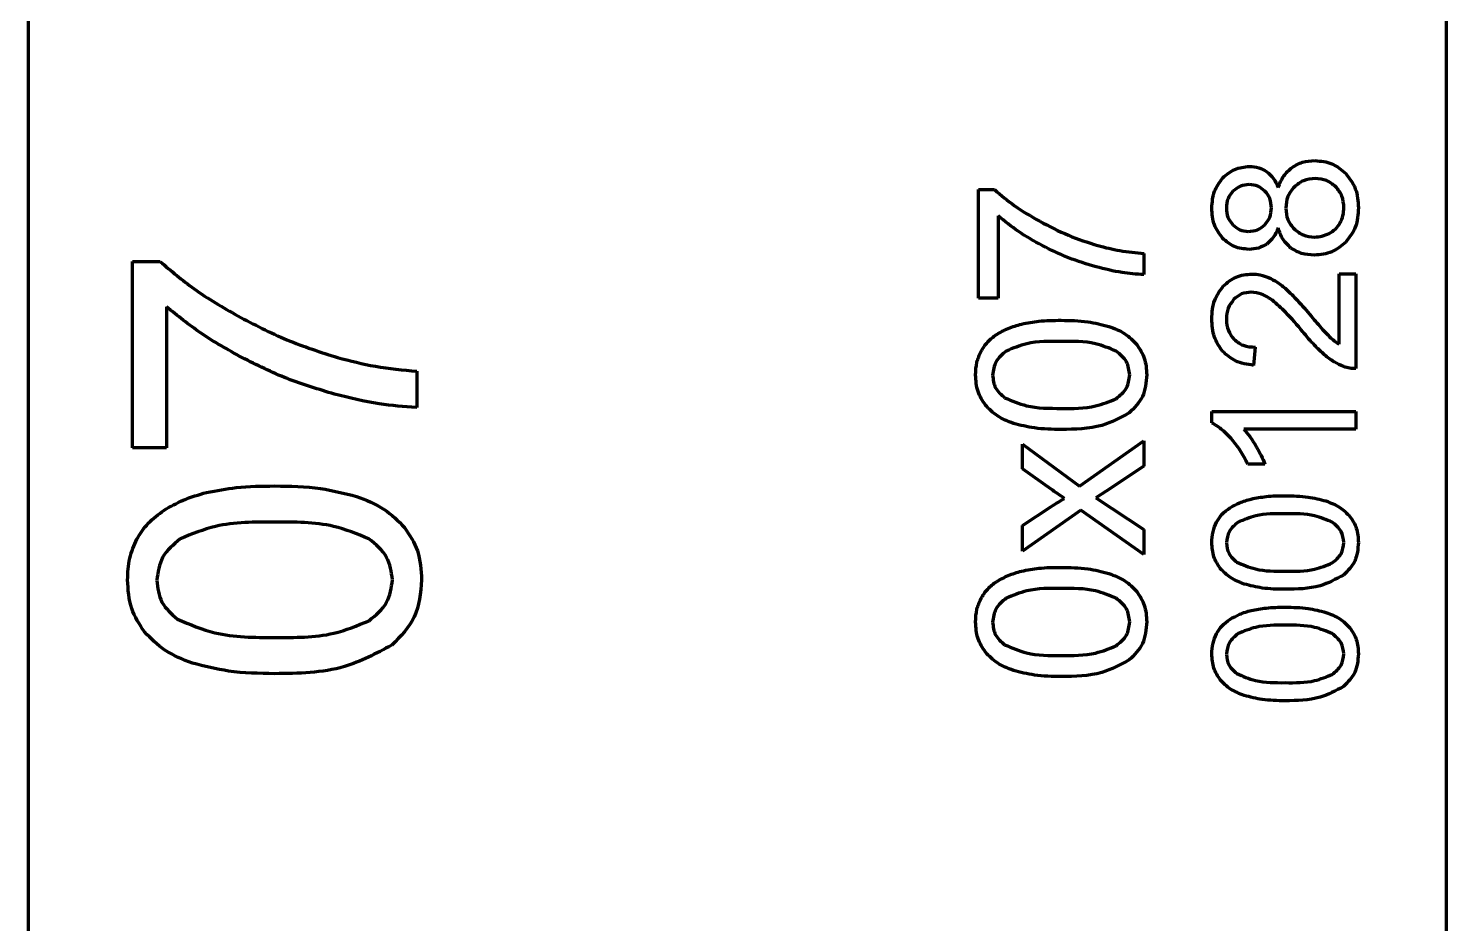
# Model space of a CAD drawing. Header units: millimetres. Extents: x 0 to 1189, y 0 to 841.
# Drawn here: x 372.85 to 402.85, y 246.63 to 265.58 of the extents above; entities that cross this region are included whole.
import ezdxf

# ---------------------------------------------------------------- set-up
doc = ezdxf.new("R2010")
doc.units = ezdxf.units.MM
doc.header["$LTSCALE"] = 0.75
doc.layers.add('Visible', color=7, linetype='Continuous', lineweight=70)

msp = doc.modelspace()

# ---------------------------------------------------------------- linework, layer by layer
at = {"layer": 'Visible', "extrusion": (-1e-16, -1, 0)}
for p, q in [((372.852, 123.899), (372.852, 673.232)), ((402.852, 123.899), (402.852, 673.232)), ((392.949, 259.873), (392.949, 262.167)), ((392.949, 262.167), (393.288, 262.167)), ((393.367, 261.609), (393.367, 259.873)), ((396.447, 260.816), (396.447, 260.368)), ((375.054, 256.705), (375.054, 260.648)), ((375.054, 260.648), (375.636, 260.648)), ((400.576, 258.896), (400.576, 260.385)), ((400.576, 260.385), (400.935, 260.385)), ((400.935, 260.385), (400.935, 258.378)), ((393.367, 259.873), (392.949, 259.873)), ((375.773, 259.688), (375.773, 256.705)), ((398.804, 258.832), (398.764, 258.448)), ((381.066, 258.325), (381.066, 257.557)), ((397.886, 257.231), (397.886, 257.471)), ((397.886, 257.471), (400.935, 257.471)), ((400.935, 257.471), (400.935, 257.098)), ((395.089, 255.894), (396.447, 256.849)), ((396.447, 256.849), (396.447, 256.314)), ((400.935, 257.098), (398.559, 257.098)), ((375.773, 256.705), (375.054, 256.705)), ((393.88, 256.261), (393.88, 256.781)), ((393.88, 256.781), (395.089, 255.894)), ((394.487, 255.828), (393.88, 256.261)), ((396.447, 256.314), (395.65, 255.787)), ((399.009, 256.353), (398.648, 256.353)), ((395.65, 255.787), (395.434, 255.647)), ((395.434, 255.647), (396.447, 254.973)), ((393.88, 255.06), (394.482, 255.454)), ((395.113, 255.384), (393.88, 254.516)), ((396.447, 254.446), (395.113, 255.384)), ((393.88, 254.516), (393.88, 255.06)), ((396.447, 254.973), (396.447, 254.446))]:
    msp.add_line(p, q, dxfattribs=at)
at = {"layer": 'Visible'}
for points, knots in [([(398.117, 262.415), (398.198, 262.485), (398.359, 262.626), (398.573, 262.647), (398.679, 262.657)], [0, 0, 0, 0, 0.03139815, 0.06261775, 0.06261775, 0.06261775, 0.06261775]), ([(398.679, 262.657), (398.747, 262.653), (398.878, 262.645), (398.992, 262.578), (399.047, 262.546)], [0, 0, 0, 0, 0.01994628, 0.03887671, 0.03887671, 0.03887671, 0.03887671]), ([(399.047, 262.546), (399.097, 262.502), (399.203, 262.409), (399.259, 262.279), (399.288, 262.21)], [0, 0, 0, 0, 0.01966084, 0.04188171, 0.04188171, 0.04188171, 0.04188171]), ([(399.288, 262.21), (399.322, 262.296), (399.386, 262.462), (399.519, 262.579), (399.582, 262.635)], [0, 0, 0, 0, 0.02734896, 0.05241179, 0.05241179, 0.05241179, 0.05241179]), ([(399.582, 262.635), (399.655, 262.678), (399.804, 262.766), (399.977, 262.776), (400.067, 262.781)], [0, 0, 0, 0, 0.02481162, 0.05126395, 0.05126395, 0.05126395, 0.05126395]), ([(400.067, 262.781), (400.191, 262.77), (400.439, 262.748), (400.627, 262.586), (400.721, 262.506)], [0, 0, 0, 0, 0.03648558, 0.07259567, 0.07259567, 0.07259567, 0.07259567]), ([(400.721, 262.506), (400.799, 262.404), (400.96, 262.19), (400.978, 261.921), (400.986, 261.781)], [0, 0, 0, 0, 0.03758442, 0.07871515, 0.07871515, 0.07871515, 0.07871515]), ([(397.886, 261.775), (397.894, 261.899), (397.908, 262.135), (398.05, 262.324), (398.117, 262.415)], [0, 0, 0, 0, 0.03634299, 0.06936448, 0.06936448, 0.06936448, 0.06936448]), ([(398.677, 262.274), (398.612, 262.268), (398.482, 262.257), (398.382, 262.173), (398.332, 262.132)], [0, 0, 0, 0, 0.01920318, 0.03809527, 0.03809527, 0.03809527, 0.03809527]), ([(399.01, 262.136), (398.962, 262.176), (398.865, 262.257), (398.74, 262.268), (398.677, 262.274)], [0, 0, 0, 0, 0.01828937, 0.03676101, 0.03676101, 0.03676101, 0.03676101]), ([(399.626, 262.221), (399.574, 262.157), (399.47, 262.025), (399.456, 261.858), (399.45, 261.773)], [0, 0, 0, 0, 0.02410481, 0.04916607, 0.04916607, 0.04916607, 0.04916607]), ([(400.071, 262.4), (399.986, 262.393), (399.818, 262.38), (399.689, 262.273), (399.626, 262.221)], [0, 0, 0, 0, 0.02499863, 0.04903833, 0.04903833, 0.04903833, 0.04903833]), ([(400.508, 262.226), (400.446, 262.277), (400.319, 262.381), (400.155, 262.394), (400.071, 262.4)], [0, 0, 0, 0, 0.02347934, 0.04804731, 0.04804731, 0.04804731, 0.04804731]), ([(400.68, 261.785), (400.673, 261.869), (400.661, 262.034), (400.558, 262.163), (400.508, 262.226)], [0, 0, 0, 0, 0.02476288, 0.04832931, 0.04832931, 0.04832931, 0.04832931]), ([(393.288, 262.167), (393.425, 262.051), (393.723, 261.797), (394.062, 261.602), (394.245, 261.496)], [0, 0, 0, 0, 0.0538013, 0.1171129, 0.1171129, 0.1171129, 0.1171129]), ([(398.332, 262.132), (398.292, 262.081), (398.209, 261.978), (398.198, 261.846), (398.193, 261.779)], [0, 0, 0, 0, 0.01906374, 0.03876677, 0.03876677, 0.03876677, 0.03876677]), ([(399.145, 261.783), (399.14, 261.851), (399.131, 261.982), (399.049, 262.086), (399.01, 262.136)], [0, 0, 0, 0, 0.01988893, 0.03860943, 0.03860943, 0.03860943, 0.03860943]), ([(394.295, 260.984), (394.122, 261.08), (393.796, 261.262), (393.505, 261.497), (393.367, 261.609)], [0, 0, 0, 0, 0.0590495, 0.1119897, 0.1119897, 0.1119897, 0.1119897]), ([(398.112, 261.141), (398.046, 261.23), (397.907, 261.418), (397.893, 261.652), (397.886, 261.775)], [0, 0, 0, 0, 0.03250957, 0.06857658, 0.06857658, 0.06857658, 0.06857658]), ([(398.193, 261.779), (398.198, 261.711), (398.208, 261.579), (398.289, 261.475), (398.329, 261.425)], [0, 0, 0, 0, 0.0198168, 0.03873165, 0.03873165, 0.03873165, 0.03873165]), ([(399.009, 261.423), (399.048, 261.474), (399.131, 261.579), (399.14, 261.713), (399.145, 261.783)], [0, 0, 0, 0, 0.01895835, 0.03933655, 0.03933655, 0.03933655, 0.03933655]), ([(399.45, 261.773), (399.456, 261.689), (399.469, 261.526), (399.573, 261.399), (399.624, 261.337)], [0, 0, 0, 0, 0.02444069, 0.04794143, 0.04794143, 0.04794143, 0.04794143]), ([(400.598, 261.464), (400.622, 261.515), (400.67, 261.616), (400.677, 261.729), (400.68, 261.785)], [0, 0, 0, 0, 0.01665297, 0.03339873, 0.03339873, 0.03339873, 0.03339873]), ([(400.986, 261.781), (400.977, 261.641), (400.96, 261.372), (400.798, 261.158), (400.72, 261.056)], [0, 0, 0, 0, 0.04113491, 0.07876054, 0.07876054, 0.07876054, 0.07876054]), ([(394.245, 261.496), (394.444, 261.392), (394.839, 261.186), (395.263, 261.05), (395.473, 260.982)], [0, 0, 0, 0, 0.0673458, 0.1333396, 0.1333396, 0.1333396, 0.1333396]), ([(398.329, 261.425), (398.377, 261.384), (398.471, 261.302), (398.595, 261.29), (398.656, 261.284)], [0, 0, 0, 0, 0.01835837, 0.0364128, 0.0364128, 0.0364128, 0.0364128]), ([(398.656, 261.284), (398.724, 261.289), (398.856, 261.299), (398.959, 261.382), (399.009, 261.423)], [0, 0, 0, 0, 0.01987683, 0.03866025, 0.03866025, 0.03866025, 0.03866025]), ([(399.288, 261.358), (399.259, 261.287), (399.204, 261.154), (399.096, 261.059), (399.046, 261.015)], [0, 0, 0, 0, 0.02266995, 0.04255108, 0.04255108, 0.04255108, 0.04255108]), ([(399.56, 260.931), (399.499, 260.988), (399.371, 261.106), (399.316, 261.272), (399.288, 261.358)], [0, 0, 0, 0, 0.02476946, 0.05146119, 0.05146119, 0.05146119, 0.05146119]), ([(399.624, 261.337), (399.686, 261.286), (399.813, 261.184), (399.976, 261.17), (400.059, 261.164)], [0, 0, 0, 0, 0.02347937, 0.047788, 0.047788, 0.047788, 0.047788]), ([(400.367, 261.239), (400.414, 261.268), (400.509, 261.325), (400.568, 261.417), (400.598, 261.464)], [0, 0, 0, 0, 0.01622725, 0.0326044, 0.0326044, 0.0326044, 0.0326044]), ([(398.669, 260.903), (398.563, 260.913), (398.352, 260.932), (398.192, 261.071), (398.112, 261.141)], [0, 0, 0, 0, 0.03107263, 0.06197427, 0.06197427, 0.06197427, 0.06197427]), ([(399.046, 261.015), (398.99, 260.982), (398.873, 260.914), (398.739, 260.907), (398.669, 260.903)], [0, 0, 0, 0, 0.01922046, 0.03981136, 0.03981136, 0.03981136, 0.03981136]), ([(400.72, 261.056), (400.625, 260.976), (400.434, 260.813), (400.183, 260.792), (400.057, 260.781)], [0, 0, 0, 0, 0.03634401, 0.07346538, 0.07346538, 0.07346538, 0.07346538]), ([(400.059, 261.164), (400.112, 261.167), (400.219, 261.174), (400.317, 261.217), (400.367, 261.239)], [0, 0, 0, 0, 0.01580189, 0.03199742, 0.03199742, 0.03199742, 0.03199742]), ([(395.437, 260.533), (395.241, 260.591), (394.847, 260.708), (394.479, 260.892), (394.295, 260.984)], [0, 0, 0, 0, 0.0612358, 0.1230105, 0.1230105, 0.1230105, 0.1230105]), ([(395.473, 260.982), (395.628, 260.943), (395.948, 260.86), (396.277, 260.831), (396.447, 260.816)], [0, 0, 0, 0, 0.04780977, 0.098989, 0.098989, 0.098989, 0.098989]), ([(400.057, 260.781), (399.963, 260.786), (399.786, 260.795), (399.633, 260.887), (399.56, 260.931)], [0, 0, 0, 0, 0.02746662, 0.05253248, 0.05253248, 0.05253248, 0.05253248]), ([(375.636, 260.648), (375.871, 260.448), (376.383, 260.012), (376.966, 259.676), (377.281, 259.495)], [0, 0, 0, 0, 0.0924683, 0.2012817, 0.2012817, 0.2012817, 0.2012817]), ([(396.447, 260.368), (396.293, 260.379), (395.951, 260.403), (395.619, 260.487), (395.437, 260.533)], [0, 0, 0, 0, 0.0463906, 0.1025578, 0.1025578, 0.1025578, 0.1025578]), ([(397.886, 259.434), (397.893, 259.569), (397.907, 259.824), (398.058, 260.03), (398.128, 260.126)], [0, 0, 0, 0, 0.0396095, 0.07471133, 0.07471133, 0.07471133, 0.07471133]), ([(398.128, 260.126), (398.214, 260.2), (398.387, 260.35), (398.615, 260.37), (398.729, 260.381)], [0, 0, 0, 0, 0.03318331, 0.06672378, 0.06672378, 0.06672378, 0.06672378]), ([(398.729, 260.381), (398.79, 260.378), (398.913, 260.371), (399.029, 260.328), (399.087, 260.306)], [0, 0, 0, 0, 0.01816613, 0.03678525, 0.03678525, 0.03678525, 0.03678525]), ([(399.087, 260.306), (399.149, 260.275), (399.283, 260.208), (399.397, 260.111), (399.458, 260.059)], [0, 0, 0, 0, 0.02061183, 0.04471862, 0.04471862, 0.04471862, 0.04471862]), ([(398.347, 259.839), (398.302, 259.781), (398.21, 259.659), (398.2, 259.506), (398.195, 259.426)], [0, 0, 0, 0, 0.0215281, 0.04490668, 0.04490668, 0.04490668, 0.04490668]), ([(398.721, 259.998), (398.65, 259.991), (398.508, 259.978), (398.401, 259.885), (398.347, 259.839)], [0, 0, 0, 0, 0.0208066, 0.04151275, 0.04151275, 0.04151275, 0.04151275]), ([(399.169, 259.824), (399.095, 259.874), (398.958, 259.967), (398.795, 259.988), (398.721, 259.998)], [0, 0, 0, 0, 0.02650137, 0.04870385, 0.04870385, 0.04870385, 0.04870385]), ([(399.812, 259.155), (399.695, 259.297), (399.498, 259.537), (399.264, 259.741), (399.169, 259.824)], [0, 0, 0, 0, 0.05516417, 0.09293459, 0.09293459, 0.09293459, 0.09293459]), ([(399.458, 260.059), (399.536, 259.983), (399.724, 259.801), (399.893, 259.601), (399.992, 259.484)], [0, 0, 0, 0, 0.03260303, 0.07851528, 0.07851528, 0.07851528, 0.07851528]), ([(377.366, 258.614), (377.07, 258.779), (376.509, 259.093), (376.009, 259.497), (375.773, 259.688)], [0, 0, 0, 0, 0.1014883, 0.1924764, 0.1924764, 0.1924764, 0.1924764]), ([(377.281, 259.495), (377.624, 259.316), (378.302, 258.961), (379.031, 258.728), (379.392, 258.612)], [0, 0, 0, 0, 0.1157471, 0.2291705, 0.2291705, 0.2291705, 0.2291705]), ([(393.335, 259.102), (393.413, 259.147), (393.58, 259.242), (393.764, 259.294), (393.862, 259.322)], [0, 0, 0, 0, 0.02705955, 0.05729505, 0.05729505, 0.05729505, 0.05729505]), ([(393.862, 259.322), (393.983, 259.345), (394.26, 259.398), (394.541, 259.4), (394.7, 259.401)], [0, 0, 0, 0, 0.03696178, 0.08429648, 0.08429648, 0.08429648, 0.08429648]), ([(394.7, 259.401), (394.888, 259.399), (395.229, 259.394), (395.559, 259.311), (395.706, 259.273)], [0, 0, 0, 0, 0.0564493, 0.10181, 0.10181, 0.10181, 0.10181]), ([(395.706, 259.273), (395.825, 259.228), (396.049, 259.141), (396.219, 258.971), (396.299, 258.89)], [0, 0, 0, 0, 0.03753988, 0.07125827, 0.07125827, 0.07125827, 0.07125827]), ([(398.111, 258.745), (398.045, 258.842), (397.905, 259.05), (397.893, 259.301), (397.886, 259.434)], [0, 0, 0, 0, 0.03448185, 0.07377027, 0.07377027, 0.07377027, 0.07377027]), ([(398.195, 259.426), (398.2, 259.342), (398.21, 259.182), (398.309, 259.055), (398.356, 258.995)], [0, 0, 0, 0, 0.02456592, 0.0469713, 0.0469713, 0.0469713, 0.0469713]), ([(399.992, 259.484), (400.07, 259.391), (400.193, 259.244), (400.325, 259.105), (400.374, 259.053)], [0, 0, 0, 0, 0.03629636, 0.05759706, 0.05759706, 0.05759706, 0.05759706]), ([(393.004, 258.746), (393.047, 258.815), (393.134, 258.955), (393.267, 259.052), (393.335, 259.102)], [0, 0, 0, 0, 0.02413348, 0.04898112, 0.04898112, 0.04898112, 0.04898112]), ([(394.7, 258.954), (394.453, 258.957), (394.05, 258.961), (393.68, 258.809), (393.537, 258.75)], [0, 0, 0, 0, 0.0730065, 0.1190832, 0.1190832, 0.1190832, 0.1190832]), ([(395.86, 258.75), (395.716, 258.809), (395.347, 258.96), (394.945, 258.957), (394.7, 258.954)], [0, 0, 0, 0, 0.0461337, 0.1188387, 0.1188387, 0.1188387, 0.1188387]), ([(398.356, 258.995), (398.418, 258.948), (398.549, 258.847), (398.715, 258.837), (398.804, 258.832)], [0, 0, 0, 0, 0.02278253, 0.04859981, 0.04859981, 0.04859981, 0.04859981]), ([(400.272, 258.667), (400.199, 258.734), (400.035, 258.887), (399.892, 259.059), (399.812, 259.155)], [0, 0, 0, 0, 0.02975268, 0.06709219, 0.06709219, 0.06709219, 0.06709219]), ([(400.374, 259.053), (400.407, 259.023), (400.471, 258.966), (400.542, 258.919), (400.576, 258.896)], [0, 0, 0, 0, 0.01330721, 0.02563806, 0.02563806, 0.02563806, 0.02563806]), ([(379.33, 257.839), (378.993, 257.939), (378.316, 258.14), (377.684, 258.456), (377.366, 258.614)], [0, 0, 0, 0, 0.1052458, 0.2114178, 0.2114178, 0.2114178, 0.2114178]), ([(379.392, 258.612), (379.658, 258.544), (380.208, 258.402), (380.774, 258.351), (381.066, 258.325)], [0, 0, 0, 0, 0.0821706, 0.1701321, 0.1701321, 0.1701321, 0.1701321]), ([(392.889, 258.246), (392.893, 258.336), (392.9, 258.51), (392.97, 258.67), (393.004, 258.746)], [0, 0, 0, 0, 0.02692746, 0.05173875, 0.05173875, 0.05173875, 0.05173875]), ([(393.537, 258.75), (393.453, 258.68), (393.292, 258.546), (393.263, 258.34), (393.249, 258.241)], [0, 0, 0, 0, 0.03148982, 0.06035275, 0.06035275, 0.06035275, 0.06035275]), ([(396.15, 258.246), (396.136, 258.343), (396.106, 258.548), (395.944, 258.681), (395.86, 258.75)], [0, 0, 0, 0, 0.02852723, 0.06005392, 0.06005392, 0.06005392, 0.06005392]), ([(396.299, 258.89), (396.36, 258.797), (396.487, 258.601), (396.501, 258.368), (396.508, 258.246)], [0, 0, 0, 0, 0.03284543, 0.06879529, 0.06879529, 0.06879529, 0.06879529]), ([(398.764, 258.448), (398.633, 258.468), (398.385, 258.504), (398.198, 258.668), (398.111, 258.745)], [0, 0, 0, 0, 0.03891672, 0.0731225, 0.0731225, 0.0731225, 0.0731225]), ([(400.676, 258.422), (400.606, 258.452), (400.461, 258.516), (400.337, 258.615), (400.272, 258.667)], [0, 0, 0, 0, 0.02265836, 0.04743641, 0.04743641, 0.04743641, 0.04743641]), ([(400.935, 258.378), (400.89, 258.379), (400.802, 258.38), (400.718, 258.408), (400.676, 258.422)], [0, 0, 0, 0, 0.01323248, 0.02638369, 0.02638369, 0.02638369, 0.02638369]), ([(393.097, 257.604), (393.036, 257.697), (392.909, 257.892), (392.896, 258.124), (392.889, 258.246)], [0, 0, 0, 0, 0.03274909, 0.06851516, 0.06851516, 0.06851516, 0.06851516]), ([(393.249, 258.241), (393.26, 258.146), (393.282, 257.953), (393.429, 257.826), (393.503, 257.762)], [0, 0, 0, 0, 0.02769224, 0.05597181, 0.05597181, 0.05597181, 0.05597181]), ([(395.861, 257.742), (395.945, 257.811), (396.106, 257.943), (396.136, 258.148), (396.15, 258.246)], [0, 0, 0, 0, 0.03146419, 0.05998375, 0.05998375, 0.05998375, 0.05998375]), ([(396.508, 258.246), (396.494, 258.085), (396.467, 257.773), (396.248, 257.55), (396.14, 257.441)], [0, 0, 0, 0, 0.04666469, 0.09101807, 0.09101807, 0.09101807, 0.09101807]), ([(381.066, 257.557), (380.801, 257.575), (380.213, 257.616), (379.642, 257.76), (379.33, 257.839)], [0, 0, 0, 0, 0.0797315, 0.1762659, 0.1762659, 0.1762659, 0.1762659]), ([(393.503, 257.762), (393.655, 257.697), (394.035, 257.535), (394.45, 257.537), (394.7, 257.538)], [0, 0, 0, 0, 0.0491003, 0.1228677, 0.1228677, 0.1228677, 0.1228677]), ([(394.7, 257.538), (394.946, 257.535), (395.348, 257.531), (395.718, 257.683), (395.861, 257.742)], [0, 0, 0, 0, 0.0728558, 0.1189609, 0.1189609, 0.1189609, 0.1189609]), ([(393.688, 257.22), (393.57, 257.265), (393.345, 257.352), (393.176, 257.523), (393.097, 257.604)], [0, 0, 0, 0, 0.03755124, 0.07122186, 0.07122186, 0.07122186, 0.07122186]), ([(396.14, 257.441), (395.95, 257.339), (395.503, 257.1), (394.993, 257.094), (394.7, 257.09)], [0, 0, 0, 0, 0.063809, 0.1501974, 0.1501974, 0.1501974, 0.1501974]), ([(394.7, 257.09), (394.509, 257.093), (394.167, 257.097), (393.835, 257.182), (393.688, 257.22)], [0, 0, 0, 0, 0.0568131, 0.1023112, 0.1023112, 0.1023112, 0.1023112]), ([(398.292, 256.899), (398.226, 256.97), (398.106, 257.099), (397.955, 257.19), (397.886, 257.231)], [0, 0, 0, 0, 0.02870716, 0.05263204, 0.05263204, 0.05263204, 0.05263204]), ([(398.648, 256.353), (398.597, 256.453), (398.498, 256.648), (398.36, 256.817), (398.292, 256.899)], [0, 0, 0, 0, 0.03351356, 0.06543015, 0.06543015, 0.06543015, 0.06543015]), ([(398.559, 257.098), (398.603, 257.047), (398.699, 256.937), (398.775, 256.812), (398.816, 256.745)], [0, 0, 0, 0, 0.02017344, 0.04373331, 0.04373331, 0.04373331, 0.04373331]), ([(398.816, 256.745), (398.855, 256.677), (398.928, 256.55), (398.983, 256.415), (399.009, 256.353)], [0, 0, 0, 0, 0.02358501, 0.04376026, 0.04376026, 0.04376026, 0.04376026]), ([(375.717, 255.379), (375.852, 255.456), (376.138, 255.62), (376.455, 255.71), (376.623, 255.757)], [0, 0, 0, 0, 0.04650728, 0.09847296, 0.09847296, 0.09847296, 0.09847296]), ([(376.623, 255.757), (376.831, 255.797), (377.306, 255.888), (377.79, 255.892), (378.062, 255.895)], [0, 0, 0, 0, 0.0635261, 0.1448801, 0.1448801, 0.1448801, 0.1448801]), ([(378.062, 255.895), (378.387, 255.89), (378.973, 255.882), (379.54, 255.738), (379.793, 255.674)], [0, 0, 0, 0, 0.0970192, 0.1749807, 0.1749807, 0.1749807, 0.1749807]), ([(379.793, 255.674), (379.996, 255.596), (380.382, 255.448), (380.673, 255.155), (380.811, 255.016)], [0, 0, 0, 0, 0.0645197, 0.1224714, 0.1224714, 0.1224714, 0.1224714]), ([(394.482, 255.454), (394.534, 255.487), (394.629, 255.549), (394.726, 255.607), (394.77, 255.633)], [0, 0, 0, 0, 0.01869445, 0.03387931, 0.03387931, 0.03387931, 0.03387931]), ([(394.77, 255.633), (394.719, 255.666), (394.624, 255.73), (394.531, 255.797), (394.487, 255.828)], [0, 0, 0, 0, 0.01818785, 0.03440349, 0.03440349, 0.03440349, 0.03440349]), ([(398.268, 255.431), (398.336, 255.469), (398.478, 255.551), (398.636, 255.596), (398.72, 255.619)], [0, 0, 0, 0, 0.02318198, 0.04908476, 0.04908476, 0.04908476, 0.04908476]), ([(398.72, 255.619), (398.824, 255.639), (399.06, 255.685), (399.302, 255.687), (399.437, 255.688)], [0, 0, 0, 0, 0.03166517, 0.07221685, 0.07221685, 0.07221685, 0.07221685]), ([(399.437, 255.688), (399.599, 255.686), (399.891, 255.682), (400.174, 255.61), (400.3, 255.578)], [0, 0, 0, 0, 0.04836014, 0.08722076, 0.08722076, 0.08722076, 0.08722076]), ([(375.148, 254.769), (375.221, 254.887), (375.372, 255.127), (375.601, 255.295), (375.717, 255.379)], [0, 0, 0, 0, 0.04147817, 0.08418369, 0.08418369, 0.08418369, 0.08418369]), ([(397.984, 255.126), (398.021, 255.186), (398.096, 255.305), (398.21, 255.389), (398.268, 255.431)], [0, 0, 0, 0, 0.02067518, 0.04196217, 0.04196217, 0.04196217, 0.04196217]), ([(399.437, 255.305), (399.226, 255.307), (398.881, 255.31), (398.564, 255.18), (398.441, 255.13)], [0, 0, 0, 0, 0.0625447, 0.1020186, 0.1020186, 0.1020186, 0.1020186]), ([(400.431, 255.13), (400.309, 255.18), (399.992, 255.31), (399.648, 255.307), (399.437, 255.305)], [0, 0, 0, 0, 0.0395227, 0.1018092, 0.1018092, 0.1018092, 0.1018092]), ([(400.3, 255.578), (400.401, 255.539), (400.594, 255.465), (400.739, 255.319), (400.807, 255.25)], [0, 0, 0, 0, 0.03216044, 0.06104703, 0.06104703, 0.06104703, 0.06104703]), ([(378.062, 255.126), (377.638, 255.13), (376.946, 255.137), (376.31, 254.876), (376.064, 254.775)], [0, 0, 0, 0, 0.1254761, 0.2046679, 0.2046679, 0.2046679, 0.2046679]), ([(380.057, 254.775), (379.81, 254.876), (379.175, 255.137), (378.485, 255.13), (378.062, 255.126)], [0, 0, 0, 0, 0.0792898, 0.2042478, 0.2042478, 0.2042478, 0.2042478]), ([(380.811, 255.016), (380.916, 254.855), (381.135, 254.52), (381.158, 254.118), (381.17, 253.908)], [0, 0, 0, 0, 0.0564514, 0.1182383, 0.1182383, 0.1182383, 0.1182383]), ([(397.886, 254.698), (397.889, 254.775), (397.896, 254.924), (397.956, 255.061), (397.984, 255.126)], [0, 0, 0, 0, 0.02306877, 0.04432462, 0.04432462, 0.04432462, 0.04432462]), ([(398.441, 255.13), (398.369, 255.07), (398.232, 254.955), (398.207, 254.778), (398.195, 254.694)], [0, 0, 0, 0, 0.02697733, 0.05170427, 0.05170427, 0.05170427, 0.05170427]), ([(400.68, 254.698), (400.668, 254.781), (400.642, 254.957), (400.504, 255.07), (400.431, 255.13)], [0, 0, 0, 0, 0.02443928, 0.05144826, 0.05144826, 0.05144826, 0.05144826]), ([(400.807, 255.25), (400.86, 255.17), (400.969, 255.002), (400.98, 254.802), (400.986, 254.698)], [0, 0, 0, 0, 0.02813869, 0.05893699, 0.05893699, 0.05893699, 0.05893699]), ([(374.95, 253.908), (374.957, 254.064), (374.97, 254.363), (375.09, 254.637), (375.148, 254.769)], [0, 0, 0, 0, 0.04628015, 0.08892326, 0.08892326, 0.08892326, 0.08892326]), ([(376.064, 254.775), (375.92, 254.655), (375.643, 254.425), (375.593, 254.07), (375.569, 253.9)], [0, 0, 0, 0, 0.0541214, 0.1037281, 0.1037281, 0.1037281, 0.1037281]), ([(380.555, 253.908), (380.531, 254.076), (380.479, 254.429), (380.202, 254.656), (380.057, 254.775)], [0, 0, 0, 0, 0.0490296, 0.1032145, 0.1032145, 0.1032145, 0.1032145]), ([(398.064, 254.148), (398.012, 254.228), (397.904, 254.395), (397.892, 254.594), (397.886, 254.698)], [0, 0, 0, 0, 0.02805617, 0.058697, 0.058697, 0.058697, 0.058697]), ([(398.195, 254.694), (398.204, 254.612), (398.223, 254.447), (398.349, 254.338), (398.412, 254.284)], [0, 0, 0, 0, 0.02372396, 0.04795108, 0.04795108, 0.04795108, 0.04795108]), ([(400.432, 254.266), (400.505, 254.325), (400.642, 254.439), (400.668, 254.614), (400.68, 254.698)], [0, 0, 0, 0, 0.02695542, 0.05138813, 0.05138813, 0.05138813, 0.05138813]), ([(400.986, 254.698), (400.975, 254.56), (400.952, 254.292), (400.763, 254.101), (400.672, 254.008)], [0, 0, 0, 0, 0.03997765, 0.07797524, 0.07797524, 0.07797524, 0.07797524]), ([(393.862, 254.093), (393.983, 254.116), (394.26, 254.169), (394.541, 254.171), (394.7, 254.172)], [0, 0, 0, 0, 0.03696178, 0.08429648, 0.08429648, 0.08429648, 0.08429648]), ([(394.7, 254.172), (394.888, 254.17), (395.229, 254.165), (395.559, 254.081), (395.706, 254.044)], [0, 0, 0, 0, 0.0564493, 0.10181, 0.10181, 0.10181, 0.10181]), ([(398.571, 253.819), (398.469, 253.858), (398.277, 253.932), (398.132, 254.079), (398.064, 254.148)], [0, 0, 0, 0, 0.0321702, 0.06101581, 0.06101581, 0.06101581, 0.06101581]), ([(398.412, 254.284), (398.542, 254.228), (398.868, 254.089), (399.224, 254.09), (399.437, 254.091)], [0, 0, 0, 0, 0.0420643, 0.1052609, 0.1052609, 0.1052609, 0.1052609]), ([(399.437, 254.091), (399.648, 254.089), (399.993, 254.085), (400.31, 254.215), (400.432, 254.266)], [0, 0, 0, 0, 0.0624156, 0.1019139, 0.1019139, 0.1019139, 0.1019139]), ([(375.308, 252.805), (375.203, 252.965), (374.985, 253.3), (374.962, 253.7), (374.95, 253.908)], [0, 0, 0, 0, 0.0562858, 0.1177568, 0.1177568, 0.1177568, 0.1177568]), ([(375.569, 253.9), (375.588, 253.737), (375.626, 253.406), (375.878, 253.188), (376.006, 253.077)], [0, 0, 0, 0, 0.04759457, 0.09619859, 0.09619859, 0.09619859, 0.09619859]), ([(380.059, 253.042), (380.203, 253.161), (380.479, 253.389), (380.531, 253.741), (380.555, 253.908)], [0, 0, 0, 0, 0.0540774, 0.1030939, 0.1030939, 0.1030939, 0.1030939]), ([(381.17, 253.908), (381.147, 253.633), (381.101, 253.095), (380.723, 252.712), (380.539, 252.525)], [0, 0, 0, 0, 0.0802025, 0.1564325, 0.1564325, 0.1564325, 0.1564325]), ([(393.004, 253.517), (393.047, 253.586), (393.134, 253.726), (393.267, 253.823), (393.335, 253.873)], [0, 0, 0, 0, 0.02413349, 0.04898112, 0.04898112, 0.04898112, 0.04898112]), ([(393.335, 253.873), (393.413, 253.917), (393.58, 254.012), (393.764, 254.065), (393.862, 254.093)], [0, 0, 0, 0, 0.02705958, 0.05729507, 0.05729507, 0.05729507, 0.05729507]), ([(395.706, 254.044), (395.825, 253.999), (396.049, 253.912), (396.219, 253.742), (396.299, 253.661)], [0, 0, 0, 0, 0.03753988, 0.07125828, 0.07125828, 0.07125828, 0.07125828]), ([(399.437, 253.708), (399.274, 253.71), (398.981, 253.714), (398.697, 253.786), (398.571, 253.819)], [0, 0, 0, 0, 0.04867179, 0.08765009, 0.08765009, 0.08765009, 0.08765009]), ([(400.672, 254.008), (400.509, 253.921), (400.126, 253.716), (399.689, 253.711), (399.437, 253.708)], [0, 0, 0, 0, 0.0546652, 0.1286742, 0.1286742, 0.1286742, 0.1286742]), ([(392.889, 253.017), (392.893, 253.107), (392.9, 253.281), (392.97, 253.441), (393.004, 253.517)], [0, 0, 0, 0, 0.02692746, 0.05173875, 0.05173875, 0.05173875, 0.05173875]), ([(393.537, 253.521), (393.453, 253.451), (393.292, 253.317), (393.263, 253.111), (393.249, 253.012)], [0, 0, 0, 0, 0.03148979, 0.06035273, 0.06035273, 0.06035273, 0.06035273]), ([(394.7, 253.725), (394.453, 253.728), (394.05, 253.732), (393.68, 253.58), (393.537, 253.521)], [0, 0, 0, 0, 0.0730065, 0.1190832, 0.1190832, 0.1190832, 0.1190832]), ([(395.86, 253.521), (395.716, 253.58), (395.347, 253.731), (394.945, 253.727), (394.7, 253.725)], [0, 0, 0, 0, 0.0461337, 0.1188387, 0.1188387, 0.1188387, 0.1188387]), ([(396.15, 253.017), (396.136, 253.114), (396.106, 253.319), (395.944, 253.451), (395.86, 253.521)], [0, 0, 0, 0, 0.0285272, 0.0600539, 0.0600539, 0.0600539, 0.0600539]), ([(396.299, 253.661), (396.36, 253.568), (396.487, 253.372), (396.501, 253.139), (396.508, 253.017)], [0, 0, 0, 0, 0.03284543, 0.06879529, 0.06879529, 0.06879529, 0.06879529]), ([(398.268, 253.072), (398.336, 253.11), (398.478, 253.192), (398.636, 253.237), (398.72, 253.26)], [0, 0, 0, 0, 0.02318197, 0.04908476, 0.04908476, 0.04908476, 0.04908476]), ([(398.72, 253.26), (398.824, 253.28), (399.06, 253.326), (399.302, 253.328), (399.437, 253.329)], [0, 0, 0, 0, 0.03166517, 0.07221684, 0.07221684, 0.07221684, 0.07221684]), ([(399.437, 253.329), (399.599, 253.327), (399.891, 253.323), (400.174, 253.251), (400.3, 253.219)], [0, 0, 0, 0, 0.04836014, 0.08722077, 0.08722077, 0.08722077, 0.08722077]), ([(400.3, 253.219), (400.401, 253.18), (400.594, 253.106), (400.739, 252.96), (400.807, 252.891)], [0, 0, 0, 0, 0.03216044, 0.06104702, 0.06104702, 0.06104702, 0.06104702]), ([(376.006, 253.077), (376.266, 252.966), (376.919, 252.687), (377.634, 252.689), (378.062, 252.691)], [0, 0, 0, 0, 0.0843887, 0.2111724, 0.2111724, 0.2111724, 0.2111724]), ([(378.062, 252.691), (378.486, 252.687), (379.177, 252.68), (379.812, 252.941), (380.059, 253.042)], [0, 0, 0, 0, 0.1252171, 0.2044578, 0.2044578, 0.2044578, 0.2044578]), ([(393.097, 252.375), (393.036, 252.468), (392.909, 252.663), (392.896, 252.895), (392.889, 253.017)], [0, 0, 0, 0, 0.0327491, 0.06851517, 0.06851517, 0.06851517, 0.06851517]), ([(393.249, 253.012), (393.26, 252.917), (393.282, 252.724), (393.429, 252.597), (393.503, 252.533)], [0, 0, 0, 0, 0.02769224, 0.05597181, 0.05597181, 0.05597181, 0.05597181]), ([(395.861, 252.513), (395.945, 252.582), (396.106, 252.714), (396.136, 252.919), (396.15, 253.017)], [0, 0, 0, 0, 0.0314642, 0.05998375, 0.05998375, 0.05998375, 0.05998375]), ([(396.508, 253.017), (396.494, 252.856), (396.467, 252.544), (396.248, 252.32), (396.14, 252.212)], [0, 0, 0, 0, 0.04666467, 0.09101806, 0.09101806, 0.09101806, 0.09101806]), ([(397.984, 252.767), (398.021, 252.827), (398.096, 252.946), (398.21, 253.03), (398.268, 253.072)], [0, 0, 0, 0, 0.02067519, 0.04196216, 0.04196216, 0.04196216, 0.04196216]), ([(399.437, 252.946), (399.226, 252.948), (398.881, 252.951), (398.564, 252.821), (398.441, 252.771)], [0, 0, 0, 0, 0.0625447, 0.1020186, 0.1020186, 0.1020186, 0.1020186]), ([(400.431, 252.771), (400.309, 252.821), (399.992, 252.951), (399.648, 252.948), (399.437, 252.946)], [0, 0, 0, 0, 0.0395227, 0.1018092, 0.1018092, 0.1018092, 0.1018092]), ([(376.323, 252.145), (376.12, 252.223), (375.735, 252.373), (375.445, 252.666), (375.308, 252.805)], [0, 0, 0, 0, 0.0645393, 0.1224089, 0.1224089, 0.1224089, 0.1224089]), ([(397.886, 252.339), (397.889, 252.416), (397.896, 252.565), (397.956, 252.702), (397.984, 252.767)], [0, 0, 0, 0, 0.02306878, 0.04432463, 0.04432463, 0.04432463, 0.04432463]), ([(398.441, 252.771), (398.369, 252.711), (398.232, 252.596), (398.207, 252.419), (398.195, 252.335)], [0, 0, 0, 0, 0.02697734, 0.05170425, 0.05170425, 0.05170425, 0.05170425]), ([(400.68, 252.339), (400.668, 252.422), (400.642, 252.598), (400.504, 252.711), (400.431, 252.771)], [0, 0, 0, 0, 0.02443928, 0.05144825, 0.05144825, 0.05144825, 0.05144825]), ([(400.807, 252.891), (400.86, 252.811), (400.969, 252.643), (400.98, 252.443), (400.986, 252.339)], [0, 0, 0, 0, 0.0281387, 0.05893698, 0.05893698, 0.05893698, 0.05893698]), ([(380.539, 252.525), (380.212, 252.35), (379.443, 251.939), (378.567, 251.928), (378.062, 251.922)], [0, 0, 0, 0, 0.1096685, 0.2581438, 0.2581438, 0.2581438, 0.2581438]), ([(393.688, 251.991), (393.57, 252.036), (393.345, 252.123), (393.176, 252.294), (393.097, 252.375)], [0, 0, 0, 0, 0.03755126, 0.07122185, 0.07122185, 0.07122185, 0.07122185]), ([(393.503, 252.533), (393.655, 252.468), (394.035, 252.306), (394.45, 252.307), (394.7, 252.308)], [0, 0, 0, 0, 0.0491004, 0.1228677, 0.1228677, 0.1228677, 0.1228677]), ([(394.7, 252.308), (394.946, 252.306), (395.348, 252.302), (395.718, 252.454), (395.861, 252.513)], [0, 0, 0, 0, 0.0728558, 0.1189609, 0.1189609, 0.1189609, 0.1189609]), ([(398.064, 251.789), (398.012, 251.869), (397.904, 252.036), (397.892, 252.235), (397.886, 252.339)], [0, 0, 0, 0, 0.02805618, 0.05869701, 0.05869701, 0.05869701, 0.05869701]), ([(398.195, 252.335), (398.204, 252.253), (398.223, 252.088), (398.349, 251.98), (398.412, 251.925)], [0, 0, 0, 0, 0.02372396, 0.0479511, 0.0479511, 0.0479511, 0.0479511]), ([(400.432, 251.907), (400.505, 251.966), (400.642, 252.08), (400.668, 252.255), (400.68, 252.339)], [0, 0, 0, 0, 0.02695542, 0.05138814, 0.05138814, 0.05138814, 0.05138814]), ([(400.986, 252.339), (400.975, 252.201), (400.952, 251.933), (400.763, 251.742), (400.672, 251.649)], [0, 0, 0, 0, 0.03997766, 0.07797524, 0.07797524, 0.07797524, 0.07797524]), ([(378.062, 251.922), (377.735, 251.927), (377.147, 251.935), (376.577, 252.08), (376.323, 252.145)], [0, 0, 0, 0, 0.0976444, 0.175842, 0.175842, 0.175842, 0.175842]), ([(396.14, 252.212), (395.95, 252.11), (395.503, 251.871), (394.993, 251.865), (394.7, 251.861)], [0, 0, 0, 0, 0.063809, 0.1501974, 0.1501974, 0.1501974, 0.1501974]), ([(394.7, 251.861), (394.509, 251.864), (394.167, 251.868), (393.835, 251.953), (393.688, 251.991)], [0, 0, 0, 0, 0.0568131, 0.1023112, 0.1023112, 0.1023112, 0.1023112]), ([(398.571, 251.46), (398.469, 251.499), (398.277, 251.573), (398.132, 251.72), (398.064, 251.789)], [0, 0, 0, 0, 0.0321702, 0.06101582, 0.06101582, 0.06101582, 0.06101582]), ([(398.412, 251.925), (398.542, 251.869), (398.868, 251.73), (399.224, 251.731), (399.437, 251.732)], [0, 0, 0, 0, 0.0420643, 0.1052609, 0.1052609, 0.1052609, 0.1052609]), ([(399.437, 251.732), (399.648, 251.73), (399.993, 251.726), (400.31, 251.857), (400.432, 251.907)], [0, 0, 0, 0, 0.0624156, 0.1019139, 0.1019139, 0.1019139, 0.1019139]), ([(399.437, 251.349), (399.274, 251.351), (398.981, 251.355), (398.697, 251.427), (398.571, 251.46)], [0, 0, 0, 0, 0.04867179, 0.08765009, 0.08765009, 0.08765009, 0.08765009]), ([(400.672, 251.649), (400.509, 251.562), (400.126, 251.357), (399.689, 251.352), (399.437, 251.349)], [0, 0, 0, 0, 0.0546652, 0.1286742, 0.1286742, 0.1286742, 0.1286742])]:
    msp.add_open_spline(points, degree=3, knots=knots, dxfattribs=at)

doc.saveas('drawing.dxf')
